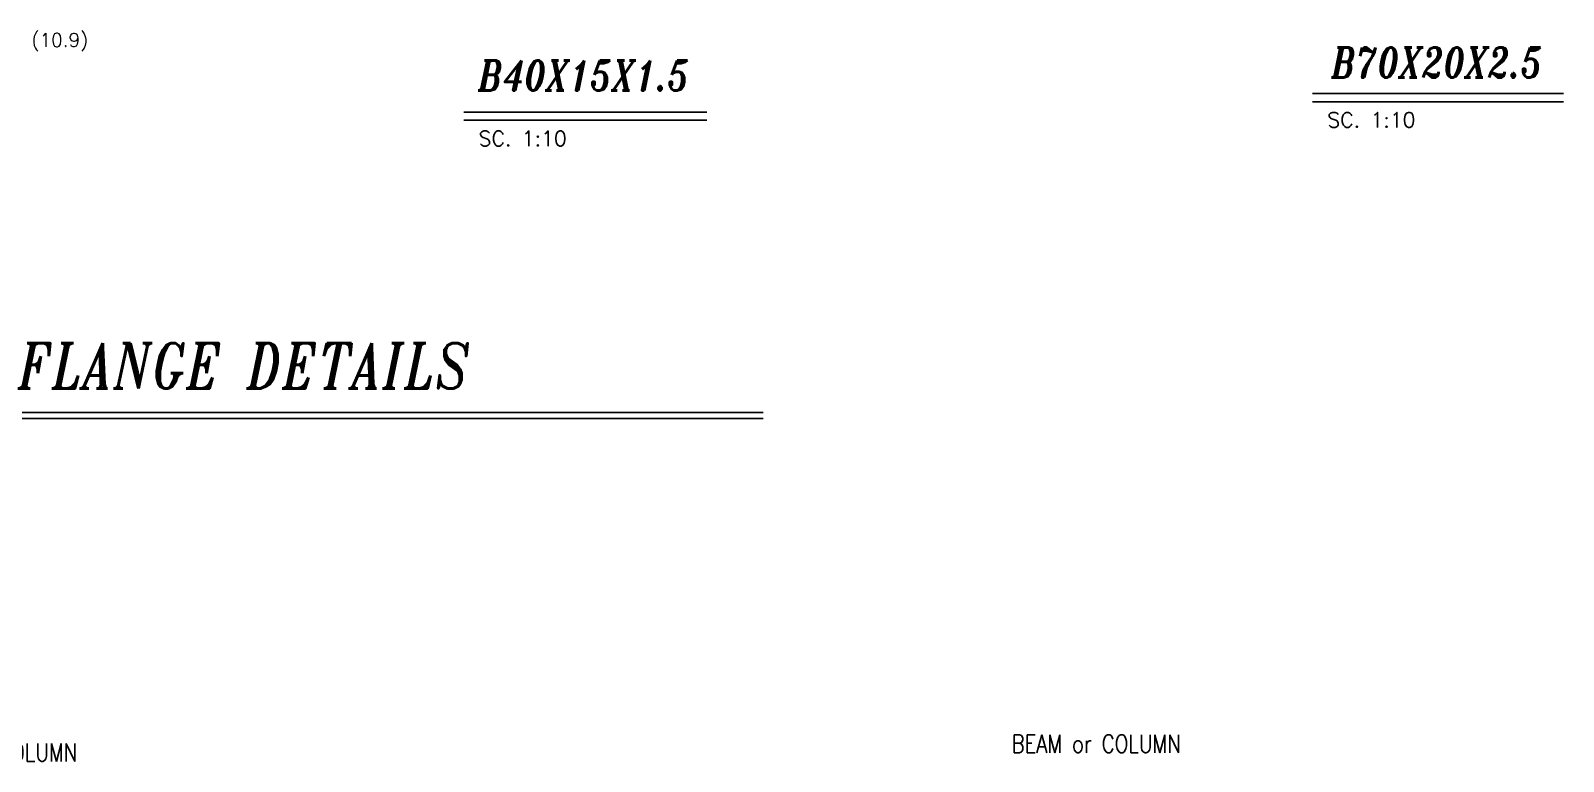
# Model space of a CAD drawing. Header units: inches. Extents: x 1387 to 2676, y -3005 to -2136.
# Drawn here: x 2542.5 to 2568, y -2906.14 to -2893.97 of the extents above; entities that cross this region are included whole.
import ezdxf
from ezdxf.enums import TextEntityAlignment as Align

# ---------------------------------------------------------------- set-up
doc = ezdxf.new("R2010")
doc.units = ezdxf.units.IN
doc.header["$MEASUREMENT"] = 0
for name, color, linetype in [('2Y', 2, 'Continuous'), ('3G', 3, 'Continuous'), ('4C', 4, 'Continuous')]:
    doc.layers.add(name, color=color, linetype=linetype)
doc.styles.add('ITALICT', font='italict')
doc.styles.add('ROMANS', font='ROMANS')

msp = doc.modelspace()

# ---------------------------------------------------------------- linework, layer by layer
at = {"color": 6}
msp.add_line((2535.064853, -2900.326277), (2554.688747, -2900.326277), dxfattribs=at)
at = {"color": 2}
msp.add_line((2535.064853, -2900.426277), (2554.688747, -2900.426277), dxfattribs=at)
at = {"layer": '3G'}
for p, q in [((2563.829248, -2895.018265), (2568.002981, -2895.018265)), ((2563.829248, -2895.152679), (2568.002981, -2895.152679)), ((2549.708299, -2895.328686), (2553.75472, -2895.328686)), ((2549.708299, -2895.463099), (2553.75472, -2895.463099))]:
    msp.add_line(p, q, dxfattribs=at)

# ---------------------------------------------------------------- texts
at = {"layer": '2Y', "style": 'ROMANS'}
msp.add_text('(10.9)', height=0.225, dxfattribs=at).set_placement((2542.988591, -2894.141143), align=Align.MIDDLE)
at = {"layer": '2Y', "style": 'ROMANS', "width": 0.8}
for p in [(2540.462971, -2906.136943), (2558.822616, -2905.993369)]:
    msp.add_text('BEAM or COLUMN', height=0.3, dxfattribs=at).set_placement(p)
at = {"layer": '3G', "style": 'ROMANS'}
for p in [(2564.076558, -2895.5803), (2549.955609, -2895.890721)]:
    msp.add_text('SC. 1:10', height=0.25, dxfattribs=at).set_placement(p)
at = {"layer": '4C', "style": 'ITALICT', "width": 0.8}
for s, height, p in [('B70X20X2.5', 0.5, (2565.900452, -2894.501254)), ('B40X15X1.5', 0.5, (2551.706253, -2894.716447)), ('FLANGE DETAILS', 0.75, (2546.056672, -2899.550759))]:
    msp.add_text(s, height=height, dxfattribs=at).set_placement(p, align=Align.MIDDLE)

doc.saveas('drawing.dxf')
